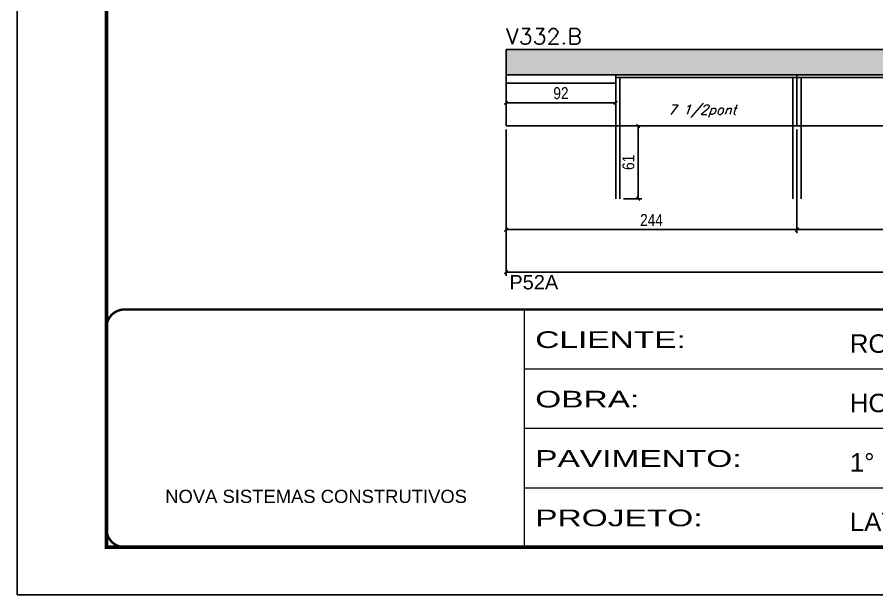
# Model space of a CAD drawing. Extents: x 137137 to 143418, y 10464 to 34486.
# Drawn here: x 138722 to 139444, y 18504 to 18989 of the extents above; entities that cross this region are included whole.
import ezdxf

# ---------------------------------------------------------------- set-up
doc = ezdxf.new("R2010")
doc.units = 0
doc.linetypes.add('CONTINUO', pattern=[0])
doc.linetypes.add('DASHED', pattern=[0.75, 0.5, -0.25])
for name, color, linetype in [('5', 5, 'Continuous'), ('COTA', 241, 'Continuous'), ('Painéis', 200, 'Continuous'), ('SARR_2.2x7', 40, 'Continuous'), ('SARR_3.5x7', 81, 'Continuous'), ('texto', 7, 'Continuous')]:
    doc.layers.add(name, color=color, linetype=linetype)
for name, color, linetype, lineweight in [('Folhas', 255, 'Continuous', 9), ('SARRAFO DE PRESSAO', 251, 'DASHED', 9), ('Texto Seção', 7, 'Continuous', 15)]:
    doc.layers.add(name, color=color, linetype=linetype, lineweight=lineweight)
doc.layers.add('Laje_Perimetro', color=7, linetype='Continuous', plot=False)
doc.styles.add('ARIAL', font='arial.ttf')
doc.styles.add('COTA TECNICA', font='techl___.ttf', dxfattribs={"height": 10})
doc.styles.add('REGUA-120', font='ROMANS.shx', dxfattribs={"height": 15})
doc.styles.add('Romans', font='romans.shx')
doc.styles.get("Standard").update_dxf_attribs({"font": 'arial.ttf'})
doc.styles.add('Tecnologia', font='')
doc.styles.get('Tecnologia').set_extended_font_data('Forgotten Futurist')
doc.dimstyles.new('PAINEL', dxfattribs={"dimtxt": 10, "dimasz": 3, "dimexe": 3, "dimexo": 3, "dimgap": 3, "dimtad": 1, "dimdec": 1, "dimzin": 12, "dimdsep": 46, "dimtxsty": 'COTA TECNICA', "dimblk1": 'OBLIQUE', "dimblk2": 'OBLIQUE', "dimsah": 1, "dimcen": 0.9, "dimclrd": 4, "dimclre": 4, "dimclrt": 240, "dimadec": 1, "dimazin": 3, "dimtfac": 1, "dimtdec": 1, "dimtmove": 0, "dimatfit": 3, "dimfxl": 1, "dimtolj": 1, "dimtzin": 12, "dimarcsym": 0})

# ---------------------------------------------------------------- blocks, each defined once
blk = doc.blocks.new('9999999999')
at = {"color": 30, "linetype": 'CONTINUO'}
for p, q in [((98564.56, 34230.21), (98564.56, 34429.45)), ((98564.56, 34379.64), (99583.98, 34379.64)), ((98564.56, 34329.83), (99487.98, 34329.83)), ((98564.56, 34280.02), (99487.98, 34280.02))]:
    blk.add_line(p, q, dxfattribs=at)
at = {"color": 30, "linetype": 'CONTINUO', "const_width": 2}
blk.add_lwpolyline([(99583.98, 34230.21), (99583.98, 34414.45, 0.414214), (99568.98, 34429.45), (98228.98, 34429.45, 0.414214), (98213.98, 34414.45), (98213.98, 34245.21, 0.414214), (98228.98, 34230.21), (99583.98, 34230.21)], format="xyb", dxfattribs=at)
at = {"layer": 'Folhas'}
blk.add_lwpolyline([(98138.98, 34190.21), (99623.98, 34190.21), (99623.98, 35240.21), (98138.98, 35240.21)], close=True, dxfattribs=at)
at = {"layer": 'Folhas', "color": 30, "const_width": 3}
blk.add_lwpolyline([(98213.98, 34230.21), (99583.98, 34230.21), (99583.98, 35200.21), (98213.98, 35200.21)], close=True, dxfattribs=at)
at = {"color": 7, "linetype": 'Continuous', "ltscale": 5, "style": 'ARIAL'}
for s, height, p in [('ROCONTEC', 15.483, (98837.68, 34393.13)), ('HOSPITAL ASSUNÇÃO', 15.4829, (98837.68, 34343.32)), ('1° PAVIMENTO', 15.4829, (98837.68, 34293.51)), ('NOVA SISTEMAS CONSTRUTIVOS', 11.0592, (98263.19, 34267.21)), ('LATERAIS DE VIGAS', 15.4829, (98837.68, 34243.7))]:
    blk.add_text(s, height=height, dxfattribs=at).set_placement(p)
at = {"layer": 'Folhas', "color": 7, "style": 'Tecnologia', "width": 1.5}
for s, p in [('CLIENTE:', (98573.65, 34397.17)), ('OBRA:', (98573.65, 34347.31)), ('PAVIMENTO:', (98573.65, 34297.5)), ('PROJETO:', (98573.65, 34247.69))]:
    blk.add_text(s, height=14, dxfattribs=at).set_placement(p)
blk = doc.blocks.new('_Oblique')
at = {"color": 0, "linetype": 'ByBlock', "lineweight": -2}
blk.add_line((-0.5, -0.5), (0.5, 0.5), dxfattribs=at)
blk = doc.blocks.new('*D1545')
at = {"layer": 'COTA', "color": 4, "lineweight": -2, "ltscale": 25, "transparency": 16777216}
for p, q in [((139132.54, 18894.44), (139132.54, 18771.85)), ((140106.54, 18894.44), (140106.54, 18771.85)), ((140106.54, 18774.85), (139132.54, 18774.85))]:
    blk.add_line(p, q, dxfattribs=at)
at = {"layer": 'Defpoints', "color": 0, "ltscale": 25, "transparency": 16777216}
for p in [(139132.54, 18897.44), (140106.54, 18897.44), (139132.54, 18774.85)]:
    blk.add_point(p, dxfattribs=at)
at = {"layer": 'COTA', "color": 4, "lineweight": -2, "ltscale": 25, "transparency": 16777216, "xscale": 3, "yscale": 3, "zscale": 3, "rotation": 180}
blk.add_blockref('_Oblique', (139132.54, 18774.85), dxfattribs=at)
at = {"layer": 'COTA', "color": 4, "lineweight": -2, "ltscale": 25, "transparency": 16777216, "xscale": 3, "yscale": 3, "zscale": 3}
blk.add_blockref('_Oblique', (140106.54, 18774.85), dxfattribs=at)
at = {"layer": 'COTA', "color": 240, "ltscale": 25, "transparency": 16777216, "insert": (139619.54, 18782.95), "char_height": 10, "attachment_point": 5, "style": 'COTA TECNICA'}
blk.add_mtext('\\A1;974', dxfattribs=at)
blk = doc.blocks.new('*D1506')
at = {"layer": 'COTA', "color": 4, "lineweight": -2, "ltscale": 25, "transparency": 16777216}
for p, q in [((139132.54, 18894.44), (139132.54, 18807.51)), ((139376.54, 18894.44), (139376.54, 18807.51)), ((139132.54, 18810.51), (139376.54, 18810.51))]:
    blk.add_line(p, q, dxfattribs=at)
at = {"layer": 'Defpoints', "color": 0, "ltscale": 25, "transparency": 16777216}
for p in [(139132.54, 18897.44), (139376.54, 18897.44), (139376.54, 18810.51)]:
    blk.add_point(p, dxfattribs=at)
at = {"layer": 'COTA', "color": 4, "lineweight": -2, "ltscale": 25, "transparency": 16777216, "xscale": 3, "yscale": 3, "zscale": 3, "rotation": 180}
blk.add_blockref('_Oblique', (139132.54, 18810.51), dxfattribs=at)
at = {"layer": 'COTA', "color": 4, "lineweight": -2, "ltscale": 25, "transparency": 16777216, "xscale": 3, "yscale": 3, "zscale": 3}
blk.add_blockref('_Oblique', (139376.54, 18810.51), dxfattribs=at)
at = {"layer": 'COTA', "color": 240, "ltscale": 25, "transparency": 16777216, "insert": (139254.54, 18818.59), "char_height": 10, "attachment_point": 5, "style": 'COTA TECNICA'}
blk.add_mtext('\\A1;244', dxfattribs=at)
blk = doc.blocks.new('*D1507')
at = {"layer": 'COTA', "color": 4, "lineweight": -2, "ltscale": 25, "transparency": 16777216}
for p, q in [((139376.54, 18894.44), (139376.54, 18807.51)), ((139597.54, 18894.44), (139597.54, 18807.51)), ((139376.54, 18810.51), (139597.54, 18810.51))]:
    blk.add_line(p, q, dxfattribs=at)
at = {"layer": 'Defpoints', "color": 0, "ltscale": 25, "transparency": 16777216}
for p in [(139376.54, 18897.44), (139597.54, 18897.44), (139597.54, 18810.51)]:
    blk.add_point(p, dxfattribs=at)
at = {"layer": 'COTA', "color": 4, "lineweight": -2, "ltscale": 25, "transparency": 16777216, "xscale": 3, "yscale": 3, "zscale": 3, "rotation": 180}
blk.add_blockref('_Oblique', (139376.54, 18810.51), dxfattribs=at)
at = {"layer": 'COTA', "color": 4, "lineweight": -2, "ltscale": 25, "transparency": 16777216, "xscale": 3, "yscale": 3, "zscale": 3}
blk.add_blockref('_Oblique', (139597.54, 18810.51), dxfattribs=at)
at = {"layer": 'COTA', "color": 240, "ltscale": 25, "transparency": 16777216, "insert": (139487.04, 18818.57), "char_height": 10, "attachment_point": 5, "style": 'COTA TECNICA'}
blk.add_mtext('\\A1;221', dxfattribs=at)
blk = doc.blocks.new('*D2109')
at = {"layer": 'COTA', "color": 4, "lineweight": -2, "ltscale": 25, "transparency": 16777216}
for p, q in [((139132.54, 18930.24), (139132.54, 18913.82)), ((139224.54, 18930.24), (139224.54, 18913.82)), ((139224.54, 18916.82), (139132.54, 18916.82))]:
    blk.add_line(p, q, dxfattribs=at)
at = {"layer": 'Defpoints', "color": 0, "ltscale": 25, "transparency": 16777216}
for p in [(139132.54, 18933.24), (139224.54, 18933.24), (139132.54, 18916.82)]:
    blk.add_point(p, dxfattribs=at)
at = {"layer": 'COTA', "color": 4, "lineweight": -2, "ltscale": 25, "transparency": 16777216, "xscale": 3, "yscale": 3, "zscale": 3, "rotation": 180}
blk.add_blockref('_Oblique', (139132.54, 18916.82), dxfattribs=at)
at = {"layer": 'COTA', "color": 4, "lineweight": -2, "ltscale": 25, "transparency": 16777216, "xscale": 3, "yscale": 3, "zscale": 3}
blk.add_blockref('_Oblique', (139224.54, 18916.82), dxfattribs=at)
at = {"layer": 'COTA', "color": 240, "ltscale": 25, "transparency": 16777216, "insert": (139178.54, 18924.91), "char_height": 10, "attachment_point": 5, "style": 'COTA TECNICA'}
blk.add_mtext('\\A1;92', dxfattribs=at)
blk = doc.blocks.new('*D2112')
at = {"layer": 'COTA', "color": 4, "lineweight": -2, "ltscale": 25, "transparency": 16777216}
for p, q in [((139231.04, 18897.44), (139246.32, 18897.44)), ((139243.32, 18836.44), (139243.32, 18897.44)), ((139231.04, 18836.44), (139246.32, 18836.44))]:
    blk.add_line(p, q, dxfattribs=at)
at = {"layer": 'Defpoints', "color": 0, "ltscale": 25, "transparency": 16777216}
for p in [(139228.04, 18897.44), (139243.32, 18897.44), (139228.04, 18836.44)]:
    blk.add_point(p, dxfattribs=at)
at = {"layer": 'COTA', "color": 4, "lineweight": -2, "ltscale": 25, "transparency": 16777216, "xscale": 3, "yscale": 3, "zscale": 3}
for p, rotation in [((139243.32, 18897.44), 90), ((139243.32, 18836.44), 270)]:
    blk.add_blockref('_Oblique', p, dxfattribs=dict(at, rotation=rotation))
at = {"layer": 'COTA', "color": 240, "ltscale": 25, "transparency": 16777216, "insert": (139235.21, 18866.94), "char_height": 10, "attachment_point": 5, "rotation": 90, "style": 'COTA TECNICA'}
blk.add_mtext('\\A1;61', dxfattribs=at)

msp = doc.modelspace()

# ---------------------------------------------------------------- hatches: boundary and pattern name
at = {"layer": 'COTA', "linetype": 'ByBlock'}
h = msp.add_hatch(dxfattribs=at)
h.set_pattern_fill('AR-CONC', color=256, scale=0.03)
h.set_pattern_definition([(50, (-1311.41, -5743.453), (5.46554007, -0.47817257), [0.5715, -6.2865]), (355, (-1311.41, -5743.453), (-1.05730264, 5.73170536), [0.4572, -5.02921753]), (100.4514447, (-1310.9546, -5743.493), (4.40823741, 5.25353256), [0.48570026, -5.34270734]), (46.1842, (-1311.41, -5741.929), (8.13237123, -1.26126984), [0.85725, -9.42975]), (96.6355576, (-1310.732, -5742.034), (7.122124, 7.42278374), [0.7285507, -8.01406824]), (351.184151, (-1311.41, -5741.929), (7.122124, 7.42278374), [0.685799, -7.54379196]), (21, (-1310.648, -5742.31), (4.54843174, -3.06795595), [0.5715, -6.2865]), (326, (-1310.648, -5742.31), (1.85406085, 5.52563898), [0.4572, -5.0292]), (71.451445, (-1310.269, -5742.5656), (6.40249258, 2.45768307), [0.48570026, -5.34269813]), (37.5, (-1311.41, -5743.453), (0.092658098, 2.536651166), [0, -4.96824, 0, -5.1054, 0, -5.04825]), (7.5, (-1311.41, -5743.453), (2.004589875, 3.005417245), [0, -2.91084, 0, -4.85394, 0, -1.92405]), (327.5, (-1313.1093, -5743.453), (4.067717855, -0.17186232), [0, -1.905, 0, -5.9436, 0, -7.8867]), (317.5, (-1313.8713, -5743.453), (4.44387544, 0.76279473), [0, -2.4765, 0, -3.94716, 0, -5.6007])])
h.paths.add_polyline_path([(139132.54, 18961.44), (139132.54, 18940.24), (139841.54, 18940.24), (140106.54, 18940.24), (140106.54, 18961.44), (139841.54, 18961.44)])

# ---------------------------------------------------------------- linework, layer by layer
for p, q in [((139132.54, 18961.44), (139862.54, 18961.44)), ((139132.54, 18940.24), (139132.54, 18961.44))]:
    msp.add_line(p, q, dxfattribs=at)
at = {"layer": 'Laje_Perimetro'}
msp.add_lwpolyline([(140207.29, 19554.3), (138722.29, 19554.3), (138722.29, 18504.3), (140207.29, 18504.3)], close=True, dxfattribs=at)
at = {"layer": 'Painéis'}
for p, q in [((139132.54, 18940.24), (139862.54, 18940.24)), ((139132.54, 18897.44), (139862.54, 18897.44))]:
    msp.add_line(p, q, dxfattribs=at)
at = {"layer": 'Painéis', "ltscale": 25}
for p, q in [((139132.54, 18897.44), (139132.54, 18940.24)), ((139376.54, 18897.44), (139376.54, 18940.24))]:
    msp.add_line(p, q, dxfattribs=at)
at = {"layer": 'SARR_2.2x7', "linetype": 'Continuous'}
for p, q in [((139224.54, 18938.04), (139376.54, 18938.04)), ((139582.54, 18938.04), (139376.54, 18938.04)), ((139132.54, 18933.24), (139224.54, 18933.24))]:
    msp.add_line(p, q, dxfattribs=at)
at = {"layer": 'SARR_3.5x7'}
for p, q in [((139224.54, 18940.24), (139224.54, 18836.44)), ((139228.04, 18938.04), (139228.04, 18836.44)), ((139373.04, 18938.04), (139373.04, 18836.44)), ((139380.04, 18938.04), (139380.04, 18836.44))]:
    msp.add_line(p, q, dxfattribs=at)

# ---------------------------------------------------------------- block references
at = {"layer": 'SARRAFO DE PRESSAO', "color": 6, "linetype": 'ByBlock'}
msp.add_blockref('9999999999', (40583.31, -15685.91), dxfattribs=at)

# ---------------------------------------------------------------- texts
at = {"layer": '5', "linetype": 'Continuous'}
msp.add_text('P52A', height=12, rotation=359.99996, dxfattribs=at).set_placement((139135.28, 18760.44))
at = {"layer": 'texto', "color": 2, "insert": (139297.07, 18909.83), "char_height": 8, "attachment_point": 5, "style": 'Romans'}
msp.add_mtext('{\\Q19;\\C256;7 1/2pont}', dxfattribs=at)
at = {"layer": 'Texto Seção', "style": 'REGUA-120', "width": 1.05}
msp.add_text('V332.B', height=13, dxfattribs=at).set_placement((139132.52, 18966.05))

# ---------------------------------------------------------------- dimensions: what is measured, and where the dimension line sits
at = {"layer": 'COTA', "ltscale": 25}
for base, p1, p2, picture, middle in [((139132.54, 18916.82), (139224.54, 18933.24), (139132.54, 18933.24), '*D2109', (139178.54, 18924.91)), ((139376.54, 18810.51), (139132.54, 18897.44), (139376.54, 18897.44), '*D1506', (139254.54, 18818.59)), ((139597.54, 18810.51), (139376.54, 18897.44), (139597.54, 18897.44), '*D1507', (139487.04, 18818.57))]:
    dim = msp.add_linear_dim(base=base, p1=p1, p2=p2, dimstyle='PAINEL', dxfattribs=at)
    dim.commit()
    dim.dimension.update_dxf_attribs({"geometry": picture, "text_midpoint": middle})
dim = msp.add_linear_dim(base=(139243.32, 18897.44), p1=(139228.04, 18836.44), p2=(139228.04, 18897.44), angle=90, dimstyle='PAINEL', dxfattribs=at)
dim.commit()
dim.dimension.update_dxf_attribs({"geometry": '*D2112', "text_midpoint": (139235.21, 18866.94)})
dim = msp.add_linear_dim(base=(139132.54, 18774.85), p1=(140106.54, 18897.44), p2=(139132.54, 18897.44), dimstyle='PAINEL', dxfattribs=at)
dim.commit()
dim.dimension.update_dxf_attribs({"geometry": '*D1545', "text_midpoint": (139619.54, 18774.85), "dimtype": 160})

doc.saveas('drawing.dxf')
